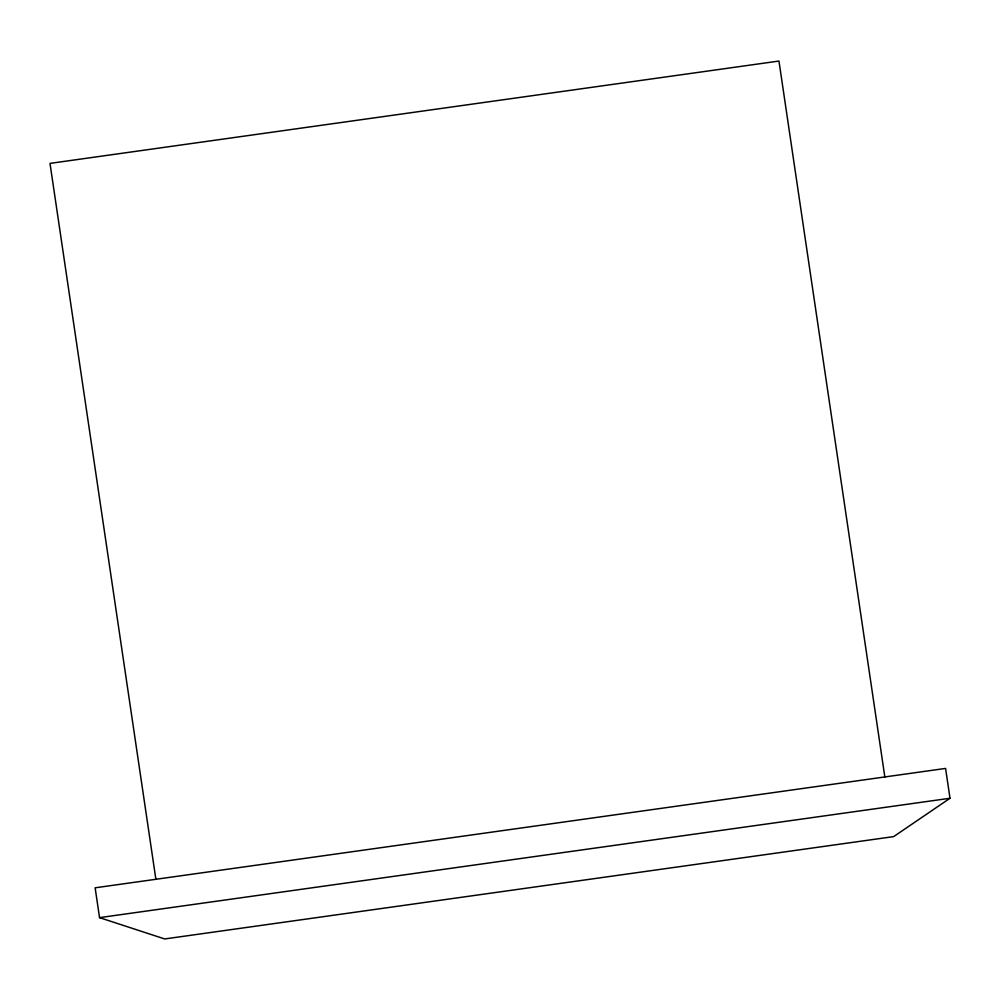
<?xml version="1.0" encoding="UTF-8"?>
<svg xmlns="http://www.w3.org/2000/svg" width="1000" height="1000" viewBox="0 0 1000 1000"><rect width="100%" height="100%" fill="white"/><g stroke="black" fill="none" stroke-linecap="round" stroke-linejoin="round"><path stroke-width="1.5" d="M950 798.263L893.662 836.612L164.7 938.95L99.537 917.638L95.138 887.812L945.588 768.425L950 798.263L99.537 917.638M884.837 776.963L778.962 61.05L50 163.388L155.875 879.287"/></g></svg>
